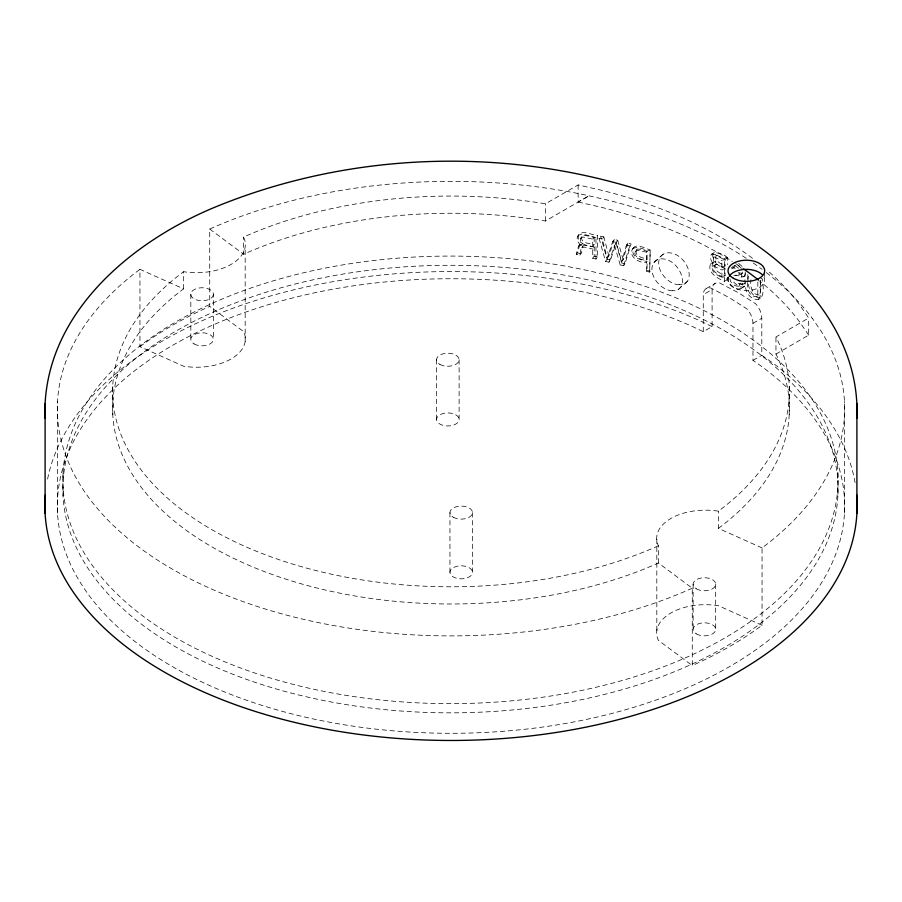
<?xml version="1.0" encoding="UTF-8"?>
<svg xmlns="http://www.w3.org/2000/svg" width="902" height="902" viewBox="0 0 902 902"><rect width="100%" height="100%" fill="white"/><g stroke="black" fill="none" stroke-linecap="round" stroke-linejoin="round"><path stroke-width="0.68" stroke-dasharray="4.51 3.38" d="M57.536 513.159L57.536 401.48M112.773 414.762L112.773 385.301M746.292 258.322A393.667 227.281 0 0 0 607.339 200.03L584.349 194.776A393.667 227.281 0 0 0 209.726 229.04L209.726 306.376L243.596 331.598A48.798 28.176 0 0 1 231.047 358.973A48.798 28.176 0 0 1 183.613 366.223L139.945 346.661L139.945 269.315L183.613 288.877A338.397 195.373 0 0 0 211.722 546.77A338.397 195.373 0 0 0 658.404 562.995L692.274 588.205L692.274 665.552A393.667 227.281 0 0 0 762.055 625.266L762.055 547.92A393.667 227.281 0 0 0 821.395 331.632L812.285 318.259M183.613 288.877L183.613 271.694A48.798 28.176 0 0 0 231.047 264.444A48.798 28.176 0 0 0 243.596 237.057A338.397 195.373 0 0 1 545.406 203.818L578.137 184.921L601.747 190.322A379.562 219.141 0 0 1 754.252 259.641M578.137 184.921L578.137 202.014L588.995 195.835L545.406 221.013A338.397 195.373 0 0 0 243.596 254.251L243.596 237.057M245.175 341.396L245.175 246.855M545.406 221.013L545.406 203.818M581.328 245.118C577.607 243.472 575.499 237.97 578.667 234.858C583.38 229.48 591.87 235.467 597.462 235.445L597.462 257.025L595.974 259.066L592.727 258.276L592.727 249.065L594.192 247.058L586.142 245.31L582.963 245.885L581.091 248.636L579.862 255.153L576.243 254.274L578.554 246.054L580.753 243.732L582.534 243.427L581.328 245.118L578.554 246.054M592.727 246.641L592.727 239.12L594.192 237.113L583.955 235.219L582.568 235.726L580.595 238.376C578.926 244.994 588.656 245.524 592.727 246.641L594.192 244.634L594.192 237.113M592.727 258.276L594.192 256.269L594.192 247.058M595.974 259.066L595.974 237.485L597.462 235.445M646.43 271.31L646.43 262.482L647.095 261.58C641.581 260.092 632.685 258.209 632.776 250.779C633.238 241.341 646.001 248.896 650.195 249.809L649.677 272.1L646.43 271.31L647.095 270.397L647.095 261.58M646.43 260.069L646.43 252.154L647.095 251.241L641.029 249.313L637.162 249.099C630.171 254.984 640.77 260.667 646.43 260.069L647.095 259.156L647.095 251.241M649.677 272.1L650.195 249.809M656.825 630.543L656.825 536.002M658.404 562.995L658.404 545.8A48.798 28.176 0 0 1 670.953 518.424A48.798 28.176 0 0 1 718.387 511.175A338.397 195.373 0 0 0 775.957 336.931L808.688 318.034L799.341 304.402A379.562 219.141 0 0 0 766.971 270.014M703.267 331.677L703.267 294.638A12.955 8.152 55.1 0 1 710.697 287.975L729.357 297.694L746.822 308.834A12.955 6.742 64.5 0 1 752.978 323.333L752.967 360.372L762.055 366.719A393.667 227.281 0 0 1 536.87 727.824A393.667 227.281 0 0 1 66.816 456.435A393.667 227.281 0 0 1 692.274 326.434L703.267 331.677L712.095 326.58L712.095 289.542L703.267 294.638M762.055 547.92L718.387 528.369L718.387 511.175M721.904 277.523L721.904 270.059L725.073 268.221L725.073 275.685L721.904 277.523C717.902 275.437 710.618 272.314 712.501 266.473L716.12 264.331L717.53 264.433L725.073 268.221M721.904 267.635L721.904 260.779L725.073 258.953L725.073 265.808L721.904 267.635L713.877 262.144L713.268 257.397L716.898 255.266L725.073 258.953M727.632 257.916C722.062 251.286 705.871 249.854 715.929 261.952L714.26 261.862L710.596 263.835C706.694 272.551 718.15 278.617 724.385 281.379L724.385 259.799L727.632 257.916L727.632 264.658M724.385 281.379L727.632 279.496L727.632 276.801M745.323 271.885C744.612 281.153 743.417 294.988 754.388 299.058C765.697 302.452 763.103 285.077 762.618 279.248L760.375 277.669M747.814 274.704C747.927 281.92 745.232 294.108 754.895 296.713C763.971 296.33 759.45 284.378 760.375 279.056M757.86 281.875L757.781 294.221L756.53 296.532M855.073 482.626A406.103 234.464 0 0 0 771.886 362.311L761.795 355.275L761.795 318.237A12.932 6.731 64.5 0 0 755.617 303.715L738.152 292.62L719.514 282.878A12.955 8.152 55.1 0 0 712.084 289.531M718.387 528.369A338.397 195.373 0 0 0 775.957 354.114L775.957 336.931M789.227 414.762L789.227 385.301M775.957 354.114L808.688 335.116L808.688 318.034M844.464 513.159L844.464 401.48M741.072 288.617L745.153 285.799L745.74 282.766L742.414 284.682C740.959 295.281 726.482 284.096 727.395 277.185M745.187 273.746L744.691 275.911L740.734 278.391L741.839 275.674L741.264 272.517M742.774 272.054L742.29 273.374L738.851 275.358L735.558 275.121M581.779 236.764C580.11 243.574 590.145 243.258 594.192 244.634M636.248 250.057C634.388 256.394 642.844 257.938 647.095 259.156M627.848 243.055L623.124 259.731L621.658 261.67L616.201 242.401L617.723 240.304L614.273 239.368L612.683 241.544L607.226 258.175L602.277 239.019L603.821 236.899L600.552 236.155L599.041 238.229L605.558 261.388L608.94 262.211L610.541 260.013L616.077 243.303L621.647 262.956L620.193 264.94L623.575 265.763L624.962 263.858L631.096 243.946L627.848 243.055L626.507 244.893L621.658 261.67M623.575 265.763L629.822 245.705L631.096 243.946M614.273 239.368L608.861 255.999L607.226 258.175M608.94 262.211L614.566 245.445L616.077 243.303M578.667 234.858C577.145 238.184 579.287 242.119 582.534 243.427M579.659 244.532L578.069 251.759L576.243 254.274M579.862 255.153L581.497 252.752L582.963 245.885M633.824 247.283C626.36 255.3 638.672 263.452 646.43 262.482M713.031 262.426C708.769 271.558 721.611 276.497 727.632 279.496M605.558 261.388L607.125 259.235L600.552 236.155M577.584 236.324C582.264 231.081 590.472 237.621 595.974 237.485M580.595 238.376L582.703 236.944L592.727 239.12M738.851 275.358L739.268 273.013M741.523 268.379L738.727 265.876L735.48 265.12L733.98 267.68L730.541 269.664L731.984 267.139L736.708 268.999M729.887 278.718C730.056 282.912 734.397 286.317 738.4 286.329L743.022 283.431M739.076 285.99L740.068 283.329L742.414 284.682M635.087 251.647L637.691 250.282L646.43 252.154M653.995 262.437L663.207 254.206M678.078 289.632L687.211 281.48M632.584 248.975C637.567 245.085 644.344 250.452 649.677 250.519M714.373 252.605C708.814 253.8 710.066 260.577 713.234 263.542L715.929 261.952M758.323 299.475L760.217 296.284L760.352 280.556L762.618 279.248M716.12 264.331L715.128 264.962C713.087 271.04 721.239 273.441 725.073 275.685M716.898 255.266L715.962 255.841C714.023 261.445 721.566 263.666 725.073 265.808M732.593 266.744L734.904 265.413M706.198 288.561L715.027 283.465M752.967 323.333L761.795 318.237M752.967 360.372L761.795 355.275M744.443 286.667C740.238 288.55 735.953 284.355 733.202 281.525M742.504 284.006L740.17 284.231L736.449 282.191M581.745 247.554L584.812 247.137L592.727 249.065M733.833 275.211L744.116 276.44M710.596 263.835L713.234 263.542M711.813 254.082L714.936 254.443L724.385 259.799M759.157 295.01C751.84 294.977 749.81 285.584 750.971 279.767M760.781 298.043C750.25 297.547 746.585 284.31 748.559 275.527M742.29 273.374L738.152 272.742M713.403 265.898L721.904 270.059M577.269 252.864L581.012 253.575M714.125 256.867L721.904 260.779M578.137 202.014L601.747 207.404A379.562 219.141 0 0 1 732.311 261.411M594.192 256.269L597.462 257.025M607.125 259.235L610.541 260.013M599.041 238.229L602.277 239.019M612.683 241.544L616.201 242.401M626.507 244.893L629.822 245.705M621.647 262.956L624.962 263.858M647.095 270.397L650.195 271.389M762.055 625.266L718.387 605.704A48.798 28.176 0 0 0 670.953 612.954A48.798 28.176 0 0 0 658.404 640.341L692.274 665.552M712.095 326.58L699.907 320.762A406.103 234.464 0 0 0 292.913 290.049A406.103 234.464 0 0 0 47.411 479.954M735.062 265.447L738.715 268.413M209.726 229.04L243.596 254.251M738.625 263.395L742.154 266.428M808.688 335.116L799.341 321.495A379.562 219.141 0 0 0 759.687 281.007M614.566 245.445L620.193 264.94M623.124 259.731L617.723 240.304M608.861 255.999L603.821 236.899M837.879 472.828L837.879 482.04M837.879 486.888A387.601 223.775 0 0 1 246.212 670.051A387.601 223.775 0 0 1 267.296 282.642A387.601 223.775 0 0 1 837.879 486.888L837.879 496.1A387.601 223.775 0 0 1 246.212 679.251A387.601 223.775 0 0 1 267.296 291.853A387.601 223.775 0 0 1 837.879 496.1M764.682 272.1L764.682 279.958M728.027 277.342L728.027 279.958M715.681 584.259L715.681 629.325M693.131 584.259L693.131 629.325M472.501 512.607L472.501 572.33A11.275 6.506 0 0 1 455.589 577.968A11.275 6.506 0 0 1 455.589 566.693A11.275 6.506 0 0 1 472.501 572.33M459.118 359.74L459.118 419.453A11.275 6.506 0 0 1 442.205 425.09A11.275 6.506 0 0 1 442.205 413.815A11.275 6.506 0 0 1 459.118 419.453M449.951 512.607L449.951 572.33M436.568 359.74L436.568 419.453M213.368 294.255A11.275 6.506 0 0 1 196.456 299.892A11.275 6.506 0 0 1 196.456 288.617A11.275 6.506 0 0 1 213.368 294.255L213.368 339.321M190.818 294.255L190.818 339.321M63.05 472.828L63.05 482.04M63.05 486.888L63.05 496.1M692.274 588.205A393.667 227.281 0 0 1 172.643 569.331A393.667 227.281 0 0 1 139.945 269.315M753.193 262.967A393.667 227.281 0 0 1 762.055 269.315M766.339 272.562A393.667 227.281 0 0 1 812.285 318.361M139.945 346.661A393.667 227.281 0 0 1 209.726 306.376M658.404 545.8A338.397 195.373 0 0 1 211.722 529.575A338.397 195.373 0 0 1 183.613 271.694M764.05 277.218A18.322 10.576 0 0 1 746.349 290.534A18.322 10.576 0 0 1 728.658 277.218M735.716 263.61A379.562 219.141 0 0 1 742.369 268.086M679.262 284.671L678.146 284.716A18.322 12.628 47.7 0 1 658.674 263.125A18.322 12.628 47.7 0 1 678.146 255.807L681.777 258.773A18.311 12.098 51.5 0 1 689.196 274.839A18.311 12.098 51.5 0 1 681.777 284.682L679.262 284.671M672.272 290.715L671.392 290.737A18.322 12.628 47.7 0 1 651.921 269.157A18.322 12.628 47.7 0 1 671.392 261.839L675.012 264.805A18.311 12.098 51.5 0 1 682.431 280.872A18.311 12.098 51.5 0 1 675.012 290.715L672.272 290.715M696.434 633.937A11.275 6.506 0 0 0 715.297 631.017A11.275 6.506 0 0 0 701.485 623.045A11.275 6.506 0 0 0 696.434 633.937M194.122 343.921A11.275 6.506 0 0 0 212.985 341.012A11.275 6.506 0 0 0 199.173 333.03A11.275 6.506 0 0 0 194.122 343.921M696.434 588.859A11.275 6.506 0 0 0 715.297 585.939A11.275 6.506 0 0 0 701.485 577.968A11.275 6.506 0 0 0 696.434 588.859M439.872 364.34A11.275 6.506 0 0 0 458.735 361.42A11.275 6.506 0 0 0 444.923 353.449A11.275 6.506 0 0 0 439.872 364.34M453.255 517.218A11.275 6.506 0 0 0 472.118 514.298A11.275 6.506 0 0 0 458.306 506.326A11.275 6.506 0 0 0 453.255 517.218"/><path stroke-width="1.35" d="M45.1 513.385L45.1 403.544C50.05 311.562 129.437 244.487 208.294 210.008L210.38 209.084C361.815 145.222 540.185 145.222 691.62 209.084L693.706 210.008C776.802 245.682 860.948 320.311 856.9 418.28M856.9 513.385L856.9 403.544M45.1 403.544L45.1 418.28M856.618 494.646A406.103 234.464 0 0 1 451 740.474A406.103 234.464 0 0 1 45.382 494.646M729.132 276.339A18.322 10.576 0 0 1 744.759 269.416A18.322 10.576 0 0 1 762.224 274.67M743.462 268.841A379.562 219.141 0 0 1 758.605 280.15M733.394 278.267A18.322 10.576 0 0 0 764.05 273.531A18.322 10.576 0 0 0 741.613 260.577A18.322 10.576 0 0 0 733.394 278.267"/></g></svg>
